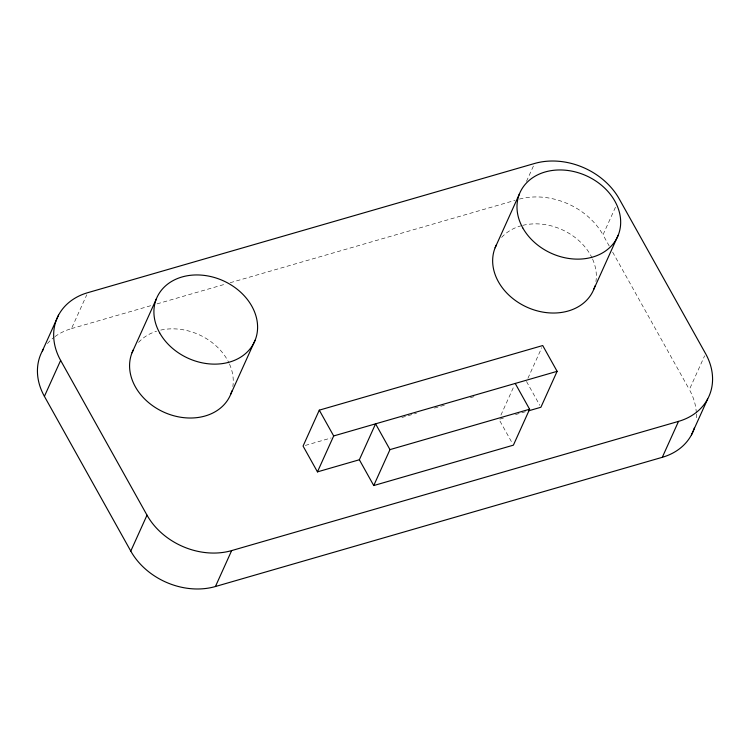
<?xml version="1.0" encoding="UTF-8"?>
<svg xmlns="http://www.w3.org/2000/svg" width="750" height="750" viewBox="0 0 750 750"><rect width="100%" height="100%" fill="white"/><g stroke="black" fill="none" stroke-linecap="round" stroke-linejoin="round"><path stroke-width="0.56" stroke-dasharray="3.75 2.81" d="M54.947 336.628A64.903 51.562 24.3 0 1 71.475 328.622L86.747 294.806M526.453 181.444L534.094 164.531M500.906 415.144L514.266 385.566M527.925 378.3L541.763 347.653M609.244 246.028L602.991 234.834L615.881 206.306M696.3 412.884A64.903 51.562 24.3 0 0 689.363 389.578L704.634 355.763M71.475 328.622L151.397 305.512M157.022 303.881L225.684 284.025M230.194 282.731L514.969 200.381M305.306 445.434L331.134 437.963M401.869 417.506L416.466 413.287M434.428 408.094L445.659 404.85M470.363 397.706L474.853 396.403M503.409 418.097L499.003 419.372L512.288 443.184M515.531 414.591L526.556 411.403M612.656 252.141L689.363 389.578M526.5 381.469L539.784 405.281M138.553 342.394A53.541 42.534 24.3 0 1 156.581 331.2M160.716 330.094A53.541 42.534 24.3 0 1 229.069 363.159M229.547 364.2A53.541 42.534 24.3 0 1 232.847 386.531M501.628 237.403A53.541 42.534 24.3 0 1 520.744 225.881M522.769 225.347A53.541 42.534 24.3 0 1 592.153 258.169M592.622 259.209A53.541 42.534 24.3 0 1 595.931 281.55M47.409 343.603A64.903 51.562 24.3 0 1 54.112 337.256M519.431 199.097A64.903 51.562 24.3 0 1 602.991 234.834M696.337 414.056A64.903 51.562 24.3 0 1 696.084 419.812"/><path stroke-width="1.12" d="M42.309 351.075L58.528 315.141M44.409 396.356L60.638 360.422A64.903 51.562 24.3 0 1 87.703 292.697L534.572 163.481A64.903 51.562 24.3 0 1 619.219 198.909L705.591 353.644A64.903 51.562 24.3 0 1 678.525 421.378L662.297 457.303L215.428 586.519A64.903 51.562 24.3 0 1 130.781 551.091L44.409 396.356A64.903 51.562 24.3 0 1 43.425 349.116M132.037 352.753L156.366 298.866M130.781 551.091L147.009 515.166L60.638 360.422M230.803 394.088L255.131 340.2M215.428 586.519L231.656 550.594L678.525 421.378M528.769 410.766L540.891 407.259L557.119 371.334L542.719 345.544L319.284 410.156L303.066 446.081L317.456 471.872L359.353 459.759L375.572 423.825L389.972 449.616L373.744 485.55L359.353 459.759M317.456 471.872L333.684 435.947L557.119 371.334M495.113 247.772L519.45 193.875M515.222 383.447L529.612 409.237L513.394 445.162L373.744 485.55M593.878 289.106L618.206 235.209M691.472 434.859L707.691 398.925M389.972 449.616L529.612 409.237M319.284 410.156L333.684 435.947M231.656 550.594A64.903 51.562 24.3 0 1 147.009 515.166M231.881 390.938A53.541 42.534 24.3 0 1 165.628 412.941A53.541 42.534 24.3 0 1 133.425 349.734M594.966 285.947A53.541 42.534 24.3 0 1 528.703 307.95A53.541 42.534 24.3 0 1 496.5 244.744M694.491 427.584A64.903 51.562 24.3 0 1 662.297 457.303M522.75 227.869A53.541 42.534 24.3 0 0 612.441 244.734A53.541 42.534 24.3 0 0 571.303 171.028A53.541 42.534 24.3 0 0 522.75 227.869M159.666 332.859A53.541 42.534 24.3 0 0 249.366 349.725A53.541 42.534 24.3 0 0 208.219 276.019A53.541 42.534 24.3 0 0 159.666 332.859"/></g></svg>
